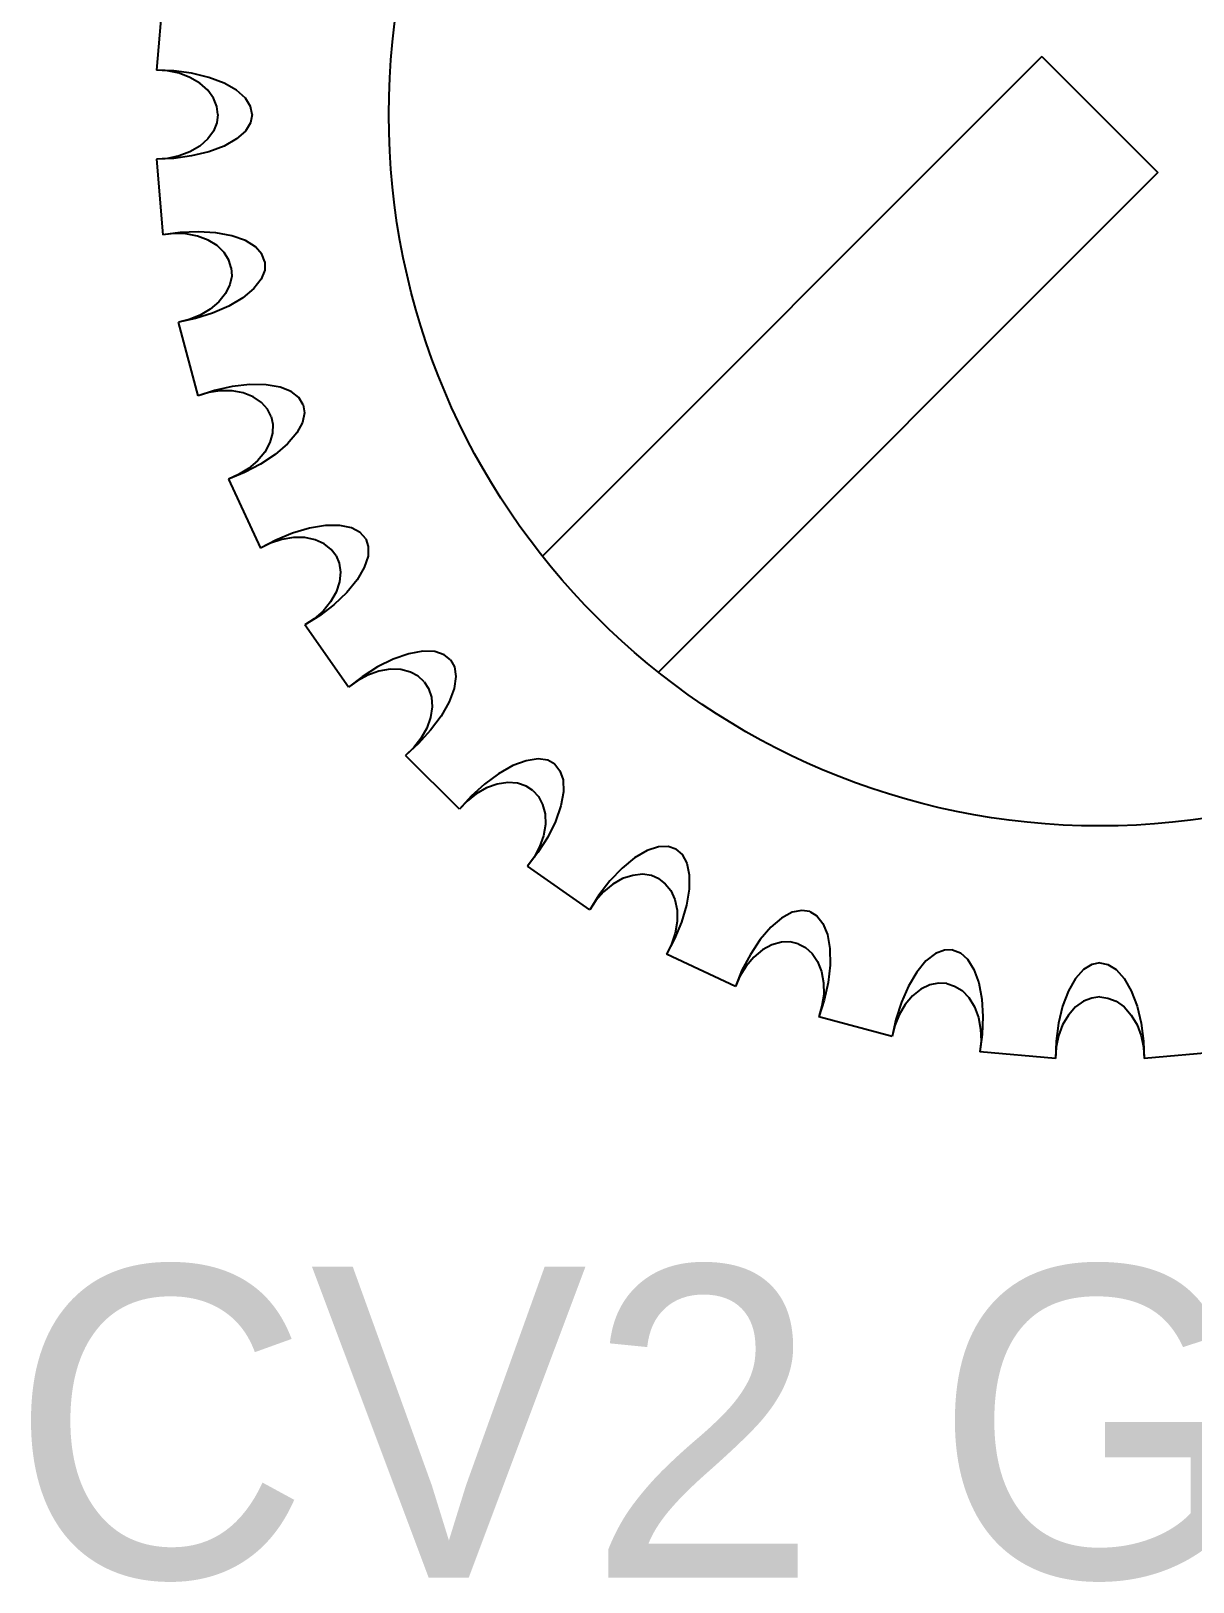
# Model space of a CAD drawing. Extents: x -1423 to 1501, y 0 to 128.
# Drawn here: x 22.83 to 31.33, y 76.27 to 87.61 of the extents above; entities that cross this region are included whole.
import ezdxf

# ---------------------------------------------------------------- set-up
doc = ezdxf.new("R2010")
doc.units = 0
doc.layers.add('LAYER1', color=7, linetype='CONTINUOUS')
doc.styles.add('TEXT702684', font='txt', dxfattribs={"height": 0.2})

msp = doc.modelspace()

# ---------------------------------------------------------------- linework, layer by layer
at = {"layer": 'LAYER1', "color": 18}
for p, q in [((23.798, 87.878), (23.75, 87.325)), ((23.798, 87.878), (23.75, 87.325)), ((23.798, 87.878), (23.75, 87.325)), ((23.798, 87.878), (23.75, 87.325)), ((30.226, 87.424), (26.573, 83.772)), ((30.226, 87.424), (26.573, 83.772)), ((30.226, 87.424), (31.074, 86.576)), ((30.226, 87.424), (31.074, 86.576)), ((23.75, 86.675), (23.798, 86.122)), ((23.75, 86.675), (23.798, 86.122)), ((23.75, 86.675), (23.798, 86.122)), ((23.75, 86.675), (23.798, 86.122)), ((31.074, 86.576), (27.422, 82.923)), ((31.074, 86.576), (27.422, 82.923)), ((24.055, 84.945), (23.911, 85.482)), ((24.055, 84.945), (23.911, 85.482)), ((24.055, 84.945), (23.911, 85.482)), ((24.055, 84.945), (23.911, 85.482)), ((24.277, 84.335), (24.512, 83.831)), ((24.277, 84.335), (24.512, 83.831)), ((24.277, 84.335), (24.512, 83.831)), ((24.277, 84.335), (24.512, 83.831)), ((25.155, 82.814), (24.837, 83.269)), ((25.155, 82.814), (24.837, 83.269)), ((25.155, 82.814), (24.837, 83.269)), ((25.155, 82.814), (24.837, 83.269)), ((25.966, 81.923), (25.573, 82.316)), ((25.966, 81.923), (25.573, 82.316)), ((25.966, 81.923), (25.573, 82.316)), ((25.966, 81.923), (25.573, 82.316)), ((26.919, 81.187), (26.464, 81.505)), ((26.919, 81.187), (26.464, 81.505)), ((26.919, 81.187), (26.464, 81.505)), ((26.919, 81.187), (26.464, 81.505)), ((27.985, 80.627), (27.481, 80.862)), ((27.985, 80.627), (27.481, 80.862)), ((27.985, 80.627), (27.481, 80.862)), ((27.985, 80.627), (27.481, 80.862)), ((29.132, 80.261), (28.595, 80.405)), ((29.132, 80.261), (28.595, 80.405)), ((29.132, 80.261), (28.595, 80.405)), ((29.132, 80.261), (28.595, 80.405)), ((30.325, 80.1), (29.772, 80.148)), ((30.325, 80.1), (29.772, 80.148)), ((30.325, 80.1), (29.772, 80.148)), ((30.325, 80.1), (29.772, 80.148)), ((31.528, 80.148), (30.975, 80.1)), ((31.528, 80.148), (30.975, 80.1)), ((31.528, 80.148), (30.975, 80.1)), ((31.528, 80.148), (30.975, 80.1))]:
    msp.add_line(p, q, dxfattribs=at)
for points in [[(24.45, 87, 0), (24.438, 87.059, 0), (24.401, 87.12, 0), (24.336, 87.178, 0), (24.245, 87.23, 0), (24.133, 87.272, 0), (24.008, 87.302, 0), (23.877, 87.32, 0), (23.75, 87.325, 0)], [(24.2, 87, 0), (24.192, 87.059, 0), (24.168, 87.12, 0), (24.127, 87.178, 0), (24.068, 87.23, 0), (23.996, 87.272, 0), (23.916, 87.302, 0), (23.832, 87.32, 0), (23.75, 87.325, 0)], [(24.45, 87, 0), (24.438, 87.059, 0), (24.401, 87.12, 0), (24.336, 87.178, 0), (24.245, 87.23, 0), (24.133, 87.272, 0), (24.008, 87.302, 0), (23.877, 87.32, 0), (23.75, 87.325, 0)], [(24.2, 87, 0), (24.192, 87.059, 0), (24.168, 87.12, 0), (24.127, 87.178, 0), (24.068, 87.23, 0), (23.996, 87.272, 0), (23.916, 87.302, 0), (23.832, 87.32, 0), (23.75, 87.325, 0)], [(24.45, 87, 0), (24.438, 87.059, 0), (24.401, 87.12, 0), (24.336, 87.178, 0), (24.245, 87.23, 0), (24.133, 87.272, 0), (24.008, 87.302, 0), (23.877, 87.32, 0), (23.75, 87.325, 0)], [(24.2, 87, 0), (24.192, 87.059, 0), (24.168, 87.12, 0), (24.127, 87.178, 0), (24.068, 87.23, 0), (23.996, 87.272, 0), (23.916, 87.302, 0), (23.832, 87.32, 0), (23.75, 87.325, 0)], [(24.45, 87, 0), (24.438, 87.059, 0), (24.401, 87.12, 0), (24.336, 87.178, 0), (24.245, 87.23, 0), (24.133, 87.272, 0), (24.008, 87.302, 0), (23.877, 87.32, 0), (23.75, 87.325, 0)], [(24.2, 87, 0), (24.192, 87.059, 0), (24.168, 87.12, 0), (24.127, 87.178, 0), (24.068, 87.23, 0), (23.996, 87.272, 0), (23.916, 87.302, 0), (23.832, 87.32, 0), (23.75, 87.325, 0)], [(24.45, 87, 0), (24.438, 86.941, 0), (24.401, 86.88, 0), (24.336, 86.822, 0), (24.245, 86.77, 0), (24.133, 86.728, 0), (24.008, 86.698, 0), (23.877, 86.68, 0), (23.75, 86.675, 0)], [(24.2, 87, 0), (24.192, 86.941, 0), (24.168, 86.88, 0), (24.127, 86.822, 0), (24.068, 86.77, 0), (23.996, 86.728, 0), (23.916, 86.698, 0), (23.832, 86.68, 0), (23.75, 86.675, 0)], [(24.45, 87, 0), (24.438, 86.941, 0), (24.401, 86.88, 0), (24.336, 86.822, 0), (24.245, 86.77, 0), (24.133, 86.728, 0), (24.008, 86.698, 0), (23.877, 86.68, 0), (23.75, 86.675, 0)], [(24.2, 87, 0), (24.192, 86.941, 0), (24.168, 86.88, 0), (24.127, 86.822, 0), (24.068, 86.77, 0), (23.996, 86.728, 0), (23.916, 86.698, 0), (23.832, 86.68, 0), (23.75, 86.675, 0)], [(24.45, 87, 0), (24.438, 86.941, 0), (24.401, 86.88, 0), (24.336, 86.822, 0), (24.245, 86.77, 0), (24.133, 86.728, 0), (24.008, 86.698, 0), (23.877, 86.68, 0), (23.75, 86.675, 0)], [(24.2, 87, 0), (24.192, 86.941, 0), (24.168, 86.88, 0), (24.127, 86.822, 0), (24.068, 86.77, 0), (23.996, 86.728, 0), (23.916, 86.698, 0), (23.832, 86.68, 0), (23.75, 86.675, 0)], [(24.45, 87, 0), (24.438, 86.941, 0), (24.401, 86.88, 0), (24.336, 86.822, 0), (24.245, 86.77, 0), (24.133, 86.728, 0), (24.008, 86.698, 0), (23.877, 86.68, 0), (23.75, 86.675, 0)], [(24.2, 87, 0), (24.192, 86.941, 0), (24.168, 86.88, 0), (24.127, 86.822, 0), (24.068, 86.77, 0), (23.996, 86.728, 0), (23.916, 86.698, 0), (23.832, 86.68, 0), (23.75, 86.675, 0)], [(24.544, 85.923, 0), (24.522, 85.98, 0), (24.475, 86.033, 0), (24.401, 86.079, 0), (24.302, 86.114, 0), (24.185, 86.136, 0), (24.056, 86.144, 0), (23.925, 86.139, 0), (23.798, 86.122, 0)], [(24.544, 85.923, 0), (24.522, 85.98, 0), (24.475, 86.033, 0), (24.401, 86.079, 0), (24.302, 86.114, 0), (24.185, 86.136, 0), (24.056, 86.144, 0), (23.925, 86.139, 0), (23.798, 86.122, 0)], [(24.544, 85.923, 0), (24.522, 85.98, 0), (24.475, 86.033, 0), (24.401, 86.079, 0), (24.302, 86.114, 0), (24.185, 86.136, 0), (24.056, 86.144, 0), (23.925, 86.139, 0), (23.798, 86.122, 0)], [(24.544, 85.923, 0), (24.522, 85.98, 0), (24.475, 86.033, 0), (24.401, 86.079, 0), (24.302, 86.114, 0), (24.185, 86.136, 0), (24.056, 86.144, 0), (23.925, 86.139, 0), (23.798, 86.122, 0)], [(24.298, 85.88, 0), (24.28, 85.937, 0), (24.246, 85.992, 0), (24.195, 86.042, 0), (24.128, 86.083, 0), (24.05, 86.112, 0), (23.965, 86.128, 0), (23.88, 86.131, 0), (23.798, 86.122, 0)], [(24.298, 85.88, 0), (24.28, 85.937, 0), (24.246, 85.992, 0), (24.195, 86.042, 0), (24.128, 86.083, 0), (24.05, 86.112, 0), (23.965, 86.128, 0), (23.88, 86.131, 0), (23.798, 86.122, 0)], [(24.298, 85.88, 0), (24.28, 85.937, 0), (24.246, 85.992, 0), (24.195, 86.042, 0), (24.128, 86.083, 0), (24.05, 86.112, 0), (23.965, 86.128, 0), (23.88, 86.131, 0), (23.798, 86.122, 0)], [(24.298, 85.88, 0), (24.28, 85.937, 0), (24.246, 85.992, 0), (24.195, 86.042, 0), (24.128, 86.083, 0), (24.05, 86.112, 0), (23.965, 86.128, 0), (23.88, 86.131, 0), (23.798, 86.122, 0)], [(24.544, 85.923, 0), (24.543, 85.863, 0), (24.517, 85.797, 0), (24.463, 85.728, 0), (24.382, 85.661, 0), (24.279, 85.6, 0), (24.161, 85.549, 0), (24.036, 85.509, 0), (23.911, 85.482, 0)], [(24.544, 85.923, 0), (24.543, 85.863, 0), (24.517, 85.797, 0), (24.463, 85.728, 0), (24.382, 85.661, 0), (24.279, 85.6, 0), (24.161, 85.549, 0), (24.036, 85.509, 0), (23.911, 85.482, 0)], [(24.544, 85.923, 0), (24.543, 85.863, 0), (24.517, 85.797, 0), (24.463, 85.728, 0), (24.382, 85.661, 0), (24.279, 85.6, 0), (24.161, 85.549, 0), (24.036, 85.509, 0), (23.911, 85.482, 0)], [(24.544, 85.923, 0), (24.543, 85.863, 0), (24.517, 85.797, 0), (24.463, 85.728, 0), (24.382, 85.661, 0), (24.279, 85.6, 0), (24.161, 85.549, 0), (24.036, 85.509, 0), (23.911, 85.482, 0)], [(24.298, 85.88, 0), (24.301, 85.82, 0), (24.288, 85.757, 0), (24.257, 85.692, 0), (24.208, 85.631, 0), (24.144, 85.577, 0), (24.07, 85.533, 0), (23.991, 85.501, 0), (23.911, 85.482, 0)], [(24.298, 85.88, 0), (24.301, 85.82, 0), (24.288, 85.757, 0), (24.257, 85.692, 0), (24.208, 85.631, 0), (24.144, 85.577, 0), (24.07, 85.533, 0), (23.991, 85.501, 0), (23.911, 85.482, 0)], [(24.298, 85.88, 0), (24.301, 85.82, 0), (24.288, 85.757, 0), (24.257, 85.692, 0), (24.208, 85.631, 0), (24.144, 85.577, 0), (24.07, 85.533, 0), (23.991, 85.501, 0), (23.911, 85.482, 0)], [(24.298, 85.88, 0), (24.301, 85.82, 0), (24.288, 85.757, 0), (24.257, 85.692, 0), (24.208, 85.631, 0), (24.144, 85.577, 0), (24.07, 85.533, 0), (23.991, 85.501, 0), (23.911, 85.482, 0)], [(24.824, 84.879, 0), (24.793, 84.931, 0), (24.737, 84.975, 0), (24.656, 85.008, 0), (24.553, 85.025, 0), (24.433, 85.027, 0), (24.305, 85.012, 0), (24.176, 84.984, 0), (24.055, 84.945, 0)], [(24.824, 84.879, 0), (24.793, 84.931, 0), (24.737, 84.975, 0), (24.656, 85.008, 0), (24.553, 85.025, 0), (24.433, 85.027, 0), (24.305, 85.012, 0), (24.176, 84.984, 0), (24.055, 84.945, 0)], [(24.824, 84.879, 0), (24.793, 84.931, 0), (24.737, 84.975, 0), (24.656, 85.008, 0), (24.553, 85.025, 0), (24.433, 85.027, 0), (24.305, 85.012, 0), (24.176, 84.984, 0), (24.055, 84.945, 0)], [(24.824, 84.879, 0), (24.793, 84.931, 0), (24.737, 84.975, 0), (24.656, 85.008, 0), (24.553, 85.025, 0), (24.433, 85.027, 0), (24.305, 85.012, 0), (24.176, 84.984, 0), (24.055, 84.945, 0)], [(24.589, 84.794, 0), (24.562, 84.847, 0), (24.518, 84.896, 0), (24.459, 84.936, 0), (24.386, 84.965, 0), (24.304, 84.98, 0), (24.218, 84.981, 0), (24.134, 84.968, 0), (24.055, 84.945, 0)], [(24.589, 84.794, 0), (24.562, 84.847, 0), (24.518, 84.896, 0), (24.459, 84.936, 0), (24.386, 84.965, 0), (24.304, 84.98, 0), (24.218, 84.981, 0), (24.134, 84.968, 0), (24.055, 84.945, 0)], [(24.589, 84.794, 0), (24.562, 84.847, 0), (24.518, 84.896, 0), (24.459, 84.936, 0), (24.386, 84.965, 0), (24.304, 84.98, 0), (24.218, 84.981, 0), (24.134, 84.968, 0), (24.055, 84.945, 0)], [(24.589, 84.794, 0), (24.562, 84.847, 0), (24.518, 84.896, 0), (24.459, 84.936, 0), (24.386, 84.965, 0), (24.304, 84.98, 0), (24.218, 84.981, 0), (24.134, 84.968, 0), (24.055, 84.945, 0)], [(24.824, 84.879, 0), (24.833, 84.82, 0), (24.819, 84.75, 0), (24.777, 84.673, 0), (24.71, 84.593, 0), (24.619, 84.515, 0), (24.511, 84.444, 0), (24.395, 84.383, 0), (24.277, 84.335, 0)], [(24.824, 84.879, 0), (24.833, 84.82, 0), (24.819, 84.75, 0), (24.777, 84.673, 0), (24.71, 84.593, 0), (24.619, 84.515, 0), (24.511, 84.444, 0), (24.395, 84.383, 0), (24.277, 84.335, 0)], [(24.824, 84.879, 0), (24.833, 84.82, 0), (24.819, 84.75, 0), (24.777, 84.673, 0), (24.71, 84.593, 0), (24.619, 84.515, 0), (24.511, 84.444, 0), (24.395, 84.383, 0), (24.277, 84.335, 0)], [(24.824, 84.879, 0), (24.833, 84.82, 0), (24.819, 84.75, 0), (24.777, 84.673, 0), (24.71, 84.593, 0), (24.619, 84.515, 0), (24.511, 84.444, 0), (24.395, 84.383, 0), (24.277, 84.335, 0)], [(24.589, 84.794, 0), (24.602, 84.736, 0), (24.6, 84.671, 0), (24.581, 84.602, 0), (24.544, 84.533, 0), (24.49, 84.469, 0), (24.425, 84.413, 0), (24.352, 84.368, 0), (24.277, 84.335, 0)], [(24.589, 84.794, 0), (24.602, 84.736, 0), (24.6, 84.671, 0), (24.581, 84.602, 0), (24.544, 84.533, 0), (24.49, 84.469, 0), (24.425, 84.413, 0), (24.352, 84.368, 0), (24.277, 84.335, 0)], [(24.589, 84.794, 0), (24.602, 84.736, 0), (24.6, 84.671, 0), (24.581, 84.602, 0), (24.544, 84.533, 0), (24.49, 84.469, 0), (24.425, 84.413, 0), (24.352, 84.368, 0), (24.277, 84.335, 0)], [(24.589, 84.794, 0), (24.602, 84.736, 0), (24.6, 84.671, 0), (24.581, 84.602, 0), (24.544, 84.533, 0), (24.49, 84.469, 0), (24.425, 84.413, 0), (24.352, 84.368, 0), (24.277, 84.335, 0)], [(25.281, 83.9, 0), (25.241, 83.945, 0), (25.178, 83.979, 0), (25.093, 83.997, 0), (24.988, 83.996, 0), (24.87, 83.977, 0), (24.746, 83.94, 0), (24.625, 83.89, 0), (24.512, 83.831, 0)], [(25.281, 83.9, 0), (25.241, 83.945, 0), (25.178, 83.979, 0), (25.093, 83.997, 0), (24.988, 83.996, 0), (24.87, 83.977, 0), (24.746, 83.94, 0), (24.625, 83.89, 0), (24.512, 83.831, 0)], [(25.281, 83.9, 0), (25.241, 83.945, 0), (25.178, 83.979, 0), (25.093, 83.997, 0), (24.988, 83.996, 0), (24.87, 83.977, 0), (24.746, 83.94, 0), (24.625, 83.89, 0), (24.512, 83.831, 0)], [(25.281, 83.9, 0), (25.241, 83.945, 0), (25.178, 83.979, 0), (25.093, 83.997, 0), (24.988, 83.996, 0), (24.87, 83.977, 0), (24.746, 83.94, 0), (24.625, 83.89, 0), (24.512, 83.831, 0)], [(25.064, 83.775, 0), (25.028, 83.822, 0), (24.977, 83.863, 0), (24.912, 83.892, 0), (24.835, 83.908, 0), (24.752, 83.909, 0), (24.667, 83.894, 0), (24.586, 83.868, 0), (24.512, 83.831, 0)], [(25.064, 83.775, 0), (25.028, 83.822, 0), (24.977, 83.863, 0), (24.912, 83.892, 0), (24.835, 83.908, 0), (24.752, 83.909, 0), (24.667, 83.894, 0), (24.586, 83.868, 0), (24.512, 83.831, 0)], [(25.064, 83.775, 0), (25.028, 83.822, 0), (24.977, 83.863, 0), (24.912, 83.892, 0), (24.835, 83.908, 0), (24.752, 83.909, 0), (24.667, 83.894, 0), (24.586, 83.868, 0), (24.512, 83.831, 0)], [(25.064, 83.775, 0), (25.028, 83.822, 0), (24.977, 83.863, 0), (24.912, 83.892, 0), (24.835, 83.908, 0), (24.752, 83.909, 0), (24.667, 83.894, 0), (24.586, 83.868, 0), (24.512, 83.831, 0)], [(25.281, 83.9, 0), (25.3, 83.843, 0), (25.298, 83.772, 0), (25.271, 83.689, 0), (25.218, 83.598, 0), (25.142, 83.506, 0), (25.049, 83.417, 0), (24.944, 83.337, 0), (24.837, 83.269, 0)], [(25.281, 83.9, 0), (25.3, 83.843, 0), (25.298, 83.772, 0), (25.271, 83.689, 0), (25.218, 83.598, 0), (25.142, 83.506, 0), (25.049, 83.417, 0), (24.944, 83.337, 0), (24.837, 83.269, 0)], [(25.281, 83.9, 0), (25.3, 83.843, 0), (25.298, 83.772, 0), (25.271, 83.689, 0), (25.218, 83.598, 0), (25.142, 83.506, 0), (25.049, 83.417, 0), (24.944, 83.337, 0), (24.837, 83.269, 0)], [(25.281, 83.9, 0), (25.3, 83.843, 0), (25.298, 83.772, 0), (25.271, 83.689, 0), (25.218, 83.598, 0), (25.142, 83.506, 0), (25.049, 83.417, 0), (24.944, 83.337, 0), (24.837, 83.269, 0)], [(25.064, 83.775, 0), (25.087, 83.72, 0), (25.097, 83.656, 0), (25.089, 83.584, 0), (25.065, 83.51, 0), (25.024, 83.438, 0), (24.969, 83.371, 0), (24.905, 83.314, 0), (24.837, 83.269, 0)], [(25.064, 83.775, 0), (25.087, 83.72, 0), (25.097, 83.656, 0), (25.089, 83.584, 0), (25.065, 83.51, 0), (25.024, 83.438, 0), (24.969, 83.371, 0), (24.905, 83.314, 0), (24.837, 83.269, 0)], [(25.064, 83.775, 0), (25.087, 83.72, 0), (25.097, 83.656, 0), (25.089, 83.584, 0), (25.065, 83.51, 0), (25.024, 83.438, 0), (24.969, 83.371, 0), (24.905, 83.314, 0), (24.837, 83.269, 0)], [(25.064, 83.775, 0), (25.087, 83.72, 0), (25.097, 83.656, 0), (25.089, 83.584, 0), (25.065, 83.51, 0), (25.024, 83.438, 0), (24.969, 83.371, 0), (24.905, 83.314, 0), (24.837, 83.269, 0)], [(25.901, 83.015, 0), (25.854, 83.052, 0), (25.786, 83.075, 0), (25.699, 83.078, 0), (25.596, 83.059, 0), (25.483, 83.019, 0), (25.367, 82.962, 0), (25.256, 82.891, 0), (25.155, 82.814, 0)], [(25.901, 83.015, 0), (25.854, 83.052, 0), (25.786, 83.075, 0), (25.699, 83.078, 0), (25.596, 83.059, 0), (25.483, 83.019, 0), (25.367, 82.962, 0), (25.256, 82.891, 0), (25.155, 82.814, 0)], [(25.901, 83.015, 0), (25.854, 83.052, 0), (25.786, 83.075, 0), (25.699, 83.078, 0), (25.596, 83.059, 0), (25.483, 83.019, 0), (25.367, 82.962, 0), (25.256, 82.891, 0), (25.155, 82.814, 0)], [(25.901, 83.015, 0), (25.854, 83.052, 0), (25.786, 83.075, 0), (25.699, 83.078, 0), (25.596, 83.059, 0), (25.483, 83.019, 0), (25.367, 82.962, 0), (25.256, 82.891, 0), (25.155, 82.814, 0)], [(25.901, 83.015, 0), (25.93, 82.962, 0), (25.94, 82.892, 0), (25.927, 82.805, 0), (25.891, 82.707, 0), (25.832, 82.603, 0), (25.756, 82.499, 0), (25.667, 82.402, 0), (25.573, 82.316, 0)], [(25.901, 83.015, 0), (25.93, 82.962, 0), (25.94, 82.892, 0), (25.927, 82.805, 0), (25.891, 82.707, 0), (25.832, 82.603, 0), (25.756, 82.499, 0), (25.667, 82.402, 0), (25.573, 82.316, 0)], [(25.901, 83.015, 0), (25.93, 82.962, 0), (25.94, 82.892, 0), (25.927, 82.805, 0), (25.891, 82.707, 0), (25.832, 82.603, 0), (25.756, 82.499, 0), (25.667, 82.402, 0), (25.573, 82.316, 0)], [(25.901, 83.015, 0), (25.93, 82.962, 0), (25.94, 82.892, 0), (25.927, 82.805, 0), (25.891, 82.707, 0), (25.832, 82.603, 0), (25.756, 82.499, 0), (25.667, 82.402, 0), (25.573, 82.316, 0)], [(25.709, 82.854, 0), (25.665, 82.894, 0), (25.608, 82.925, 0), (25.539, 82.943, 0), (25.46, 82.945, 0), (25.378, 82.931, 0), (25.297, 82.903, 0), (25.222, 82.862, 0), (25.155, 82.814, 0)], [(25.709, 82.854, 0), (25.665, 82.894, 0), (25.608, 82.925, 0), (25.539, 82.943, 0), (25.46, 82.945, 0), (25.378, 82.931, 0), (25.297, 82.903, 0), (25.222, 82.862, 0), (25.155, 82.814, 0)], [(25.709, 82.854, 0), (25.665, 82.894, 0), (25.608, 82.925, 0), (25.539, 82.943, 0), (25.46, 82.945, 0), (25.378, 82.931, 0), (25.297, 82.903, 0), (25.222, 82.862, 0), (25.155, 82.814, 0)], [(25.709, 82.854, 0), (25.665, 82.894, 0), (25.608, 82.925, 0), (25.539, 82.943, 0), (25.46, 82.945, 0), (25.378, 82.931, 0), (25.297, 82.903, 0), (25.222, 82.862, 0), (25.155, 82.814, 0)], [(25.709, 82.854, 0), (25.741, 82.804, 0), (25.762, 82.742, 0), (25.767, 82.671, 0), (25.756, 82.593, 0), (25.728, 82.515, 0), (25.685, 82.44, 0), (25.632, 82.373, 0), (25.573, 82.316, 0)], [(25.709, 82.854, 0), (25.741, 82.804, 0), (25.762, 82.742, 0), (25.767, 82.671, 0), (25.756, 82.593, 0), (25.728, 82.515, 0), (25.685, 82.44, 0), (25.632, 82.373, 0), (25.573, 82.316, 0)], [(25.709, 82.854, 0), (25.741, 82.804, 0), (25.762, 82.742, 0), (25.767, 82.671, 0), (25.756, 82.593, 0), (25.728, 82.515, 0), (25.685, 82.44, 0), (25.632, 82.373, 0), (25.573, 82.316, 0)], [(25.709, 82.854, 0), (25.741, 82.804, 0), (25.762, 82.742, 0), (25.767, 82.671, 0), (25.756, 82.593, 0), (25.728, 82.515, 0), (25.685, 82.44, 0), (25.632, 82.373, 0), (25.573, 82.316, 0)], [(26.665, 82.251, 0), (26.612, 82.28, 0), (26.542, 82.29, 0), (26.455, 82.277, 0), (26.357, 82.241, 0), (26.253, 82.182, 0), (26.149, 82.106, 0), (26.052, 82.017, 0), (25.966, 81.923, 0)], [(26.665, 82.251, 0), (26.612, 82.28, 0), (26.542, 82.29, 0), (26.455, 82.277, 0), (26.357, 82.241, 0), (26.253, 82.182, 0), (26.149, 82.106, 0), (26.052, 82.017, 0), (25.966, 81.923, 0)], [(26.665, 82.251, 0), (26.612, 82.28, 0), (26.542, 82.29, 0), (26.455, 82.277, 0), (26.357, 82.241, 0), (26.253, 82.182, 0), (26.149, 82.106, 0), (26.052, 82.017, 0), (25.966, 81.923, 0)], [(26.665, 82.251, 0), (26.612, 82.28, 0), (26.542, 82.29, 0), (26.455, 82.277, 0), (26.357, 82.241, 0), (26.253, 82.182, 0), (26.149, 82.106, 0), (26.052, 82.017, 0), (25.966, 81.923, 0)], [(26.665, 82.251, 0), (26.702, 82.204, 0), (26.725, 82.136, 0), (26.728, 82.049, 0), (26.709, 81.946, 0), (26.669, 81.833, 0), (26.612, 81.717, 0), (26.541, 81.606, 0), (26.464, 81.505, 0)], [(26.665, 82.251, 0), (26.702, 82.204, 0), (26.725, 82.136, 0), (26.728, 82.049, 0), (26.709, 81.946, 0), (26.669, 81.833, 0), (26.612, 81.717, 0), (26.541, 81.606, 0), (26.464, 81.505, 0)], [(26.665, 82.251, 0), (26.702, 82.204, 0), (26.725, 82.136, 0), (26.728, 82.049, 0), (26.709, 81.946, 0), (26.669, 81.833, 0), (26.612, 81.717, 0), (26.541, 81.606, 0), (26.464, 81.505, 0)], [(26.665, 82.251, 0), (26.702, 82.204, 0), (26.725, 82.136, 0), (26.728, 82.049, 0), (26.709, 81.946, 0), (26.669, 81.833, 0), (26.612, 81.717, 0), (26.541, 81.606, 0), (26.464, 81.505, 0)], [(26.504, 82.059, 0), (26.454, 82.091, 0), (26.392, 82.112, 0), (26.321, 82.117, 0), (26.243, 82.106, 0), (26.165, 82.078, 0), (26.09, 82.035, 0), (26.023, 81.982, 0), (25.966, 81.923, 0)], [(26.504, 82.059, 0), (26.454, 82.091, 0), (26.392, 82.112, 0), (26.321, 82.117, 0), (26.243, 82.106, 0), (26.165, 82.078, 0), (26.09, 82.035, 0), (26.023, 81.982, 0), (25.966, 81.923, 0)], [(26.504, 82.059, 0), (26.454, 82.091, 0), (26.392, 82.112, 0), (26.321, 82.117, 0), (26.243, 82.106, 0), (26.165, 82.078, 0), (26.09, 82.035, 0), (26.023, 81.982, 0), (25.966, 81.923, 0)], [(26.504, 82.059, 0), (26.454, 82.091, 0), (26.392, 82.112, 0), (26.321, 82.117, 0), (26.243, 82.106, 0), (26.165, 82.078, 0), (26.09, 82.035, 0), (26.023, 81.982, 0), (25.966, 81.923, 0)], [(26.504, 82.059, 0), (26.544, 82.015, 0), (26.575, 81.958, 0), (26.593, 81.889, 0), (26.595, 81.81, 0), (26.581, 81.728, 0), (26.553, 81.647, 0), (26.512, 81.572, 0), (26.464, 81.505, 0)], [(26.504, 82.059, 0), (26.544, 82.015, 0), (26.575, 81.958, 0), (26.593, 81.889, 0), (26.595, 81.81, 0), (26.581, 81.728, 0), (26.553, 81.647, 0), (26.512, 81.572, 0), (26.464, 81.505, 0)], [(26.504, 82.059, 0), (26.544, 82.015, 0), (26.575, 81.958, 0), (26.593, 81.889, 0), (26.595, 81.81, 0), (26.581, 81.728, 0), (26.553, 81.647, 0), (26.512, 81.572, 0), (26.464, 81.505, 0)], [(26.504, 82.059, 0), (26.544, 82.015, 0), (26.575, 81.958, 0), (26.593, 81.889, 0), (26.595, 81.81, 0), (26.581, 81.728, 0), (26.553, 81.647, 0), (26.512, 81.572, 0), (26.464, 81.505, 0)], [(27.55, 81.631, 0), (27.493, 81.65, 0), (27.422, 81.648, 0), (27.339, 81.621, 0), (27.248, 81.568, 0), (27.156, 81.492, 0), (27.067, 81.399, 0), (26.987, 81.294, 0), (26.919, 81.187, 0)], [(27.55, 81.631, 0), (27.493, 81.65, 0), (27.422, 81.648, 0), (27.339, 81.621, 0), (27.248, 81.568, 0), (27.156, 81.492, 0), (27.067, 81.399, 0), (26.987, 81.294, 0), (26.919, 81.187, 0)], [(27.55, 81.631, 0), (27.493, 81.65, 0), (27.422, 81.648, 0), (27.339, 81.621, 0), (27.248, 81.568, 0), (27.156, 81.492, 0), (27.067, 81.399, 0), (26.987, 81.294, 0), (26.919, 81.187, 0)], [(27.55, 81.631, 0), (27.493, 81.65, 0), (27.422, 81.648, 0), (27.339, 81.621, 0), (27.248, 81.568, 0), (27.156, 81.492, 0), (27.067, 81.399, 0), (26.987, 81.294, 0), (26.919, 81.187, 0)], [(27.55, 81.631, 0), (27.595, 81.591, 0), (27.629, 81.528, 0), (27.647, 81.443, 0), (27.646, 81.338, 0), (27.627, 81.22, 0), (27.59, 81.096, 0), (27.54, 80.975, 0), (27.481, 80.862, 0)], [(27.55, 81.631, 0), (27.595, 81.591, 0), (27.629, 81.528, 0), (27.647, 81.443, 0), (27.646, 81.338, 0), (27.627, 81.22, 0), (27.59, 81.096, 0), (27.54, 80.975, 0), (27.481, 80.862, 0)], [(27.55, 81.631, 0), (27.595, 81.591, 0), (27.629, 81.528, 0), (27.647, 81.443, 0), (27.646, 81.338, 0), (27.627, 81.22, 0), (27.59, 81.096, 0), (27.54, 80.975, 0), (27.481, 80.862, 0)], [(27.55, 81.631, 0), (27.595, 81.591, 0), (27.629, 81.528, 0), (27.647, 81.443, 0), (27.646, 81.338, 0), (27.627, 81.22, 0), (27.59, 81.096, 0), (27.54, 80.975, 0), (27.481, 80.862, 0)], [(27.425, 81.414, 0), (27.37, 81.437, 0), (27.306, 81.447, 0), (27.234, 81.439, 0), (27.16, 81.415, 0), (27.088, 81.374, 0), (27.021, 81.319, 0), (26.964, 81.255, 0), (26.919, 81.187, 0)], [(27.425, 81.414, 0), (27.37, 81.437, 0), (27.306, 81.447, 0), (27.234, 81.439, 0), (27.16, 81.415, 0), (27.088, 81.374, 0), (27.021, 81.319, 0), (26.964, 81.255, 0), (26.919, 81.187, 0)], [(27.425, 81.414, 0), (27.37, 81.437, 0), (27.306, 81.447, 0), (27.234, 81.439, 0), (27.16, 81.415, 0), (27.088, 81.374, 0), (27.021, 81.319, 0), (26.964, 81.255, 0), (26.919, 81.187, 0)], [(27.425, 81.414, 0), (27.37, 81.437, 0), (27.306, 81.447, 0), (27.234, 81.439, 0), (27.16, 81.415, 0), (27.088, 81.374, 0), (27.021, 81.319, 0), (26.964, 81.255, 0), (26.919, 81.187, 0)], [(27.425, 81.414, 0), (27.472, 81.378, 0), (27.513, 81.327, 0), (27.542, 81.262, 0), (27.558, 81.185, 0), (27.559, 81.102, 0), (27.544, 81.017, 0), (27.518, 80.936, 0), (27.481, 80.862, 0)], [(27.425, 81.414, 0), (27.472, 81.378, 0), (27.513, 81.327, 0), (27.542, 81.262, 0), (27.558, 81.185, 0), (27.559, 81.102, 0), (27.544, 81.017, 0), (27.518, 80.936, 0), (27.481, 80.862, 0)], [(27.425, 81.414, 0), (27.472, 81.378, 0), (27.513, 81.327, 0), (27.542, 81.262, 0), (27.558, 81.185, 0), (27.559, 81.102, 0), (27.544, 81.017, 0), (27.518, 80.936, 0), (27.481, 80.862, 0)], [(27.425, 81.414, 0), (27.472, 81.378, 0), (27.513, 81.327, 0), (27.542, 81.262, 0), (27.558, 81.185, 0), (27.559, 81.102, 0), (27.544, 81.017, 0), (27.518, 80.936, 0), (27.481, 80.862, 0)], [(28.529, 81.174, 0), (28.47, 81.183, 0), (28.4, 81.169, 0), (28.323, 81.127, 0), (28.243, 81.06, 0), (28.165, 80.969, 0), (28.094, 80.861, 0), (28.033, 80.745, 0), (27.985, 80.627, 0)], [(28.529, 81.174, 0), (28.47, 81.183, 0), (28.4, 81.169, 0), (28.323, 81.127, 0), (28.243, 81.06, 0), (28.165, 80.969, 0), (28.094, 80.861, 0), (28.033, 80.745, 0), (27.985, 80.627, 0)], [(28.529, 81.174, 0), (28.47, 81.183, 0), (28.4, 81.169, 0), (28.323, 81.127, 0), (28.243, 81.06, 0), (28.165, 80.969, 0), (28.094, 80.861, 0), (28.033, 80.745, 0), (27.985, 80.627, 0)], [(28.529, 81.174, 0), (28.47, 81.183, 0), (28.4, 81.169, 0), (28.323, 81.127, 0), (28.243, 81.06, 0), (28.165, 80.969, 0), (28.094, 80.861, 0), (28.033, 80.745, 0), (27.985, 80.627, 0)], [(28.529, 81.174, 0), (28.581, 81.143, 0), (28.625, 81.087, 0), (28.658, 81.006, 0), (28.675, 80.903, 0), (28.677, 80.783, 0), (28.662, 80.655, 0), (28.634, 80.526, 0), (28.595, 80.405, 0)], [(28.529, 81.174, 0), (28.581, 81.143, 0), (28.625, 81.087, 0), (28.658, 81.006, 0), (28.675, 80.903, 0), (28.677, 80.783, 0), (28.662, 80.655, 0), (28.634, 80.526, 0), (28.595, 80.405, 0)], [(28.529, 81.174, 0), (28.581, 81.143, 0), (28.625, 81.087, 0), (28.658, 81.006, 0), (28.675, 80.903, 0), (28.677, 80.783, 0), (28.662, 80.655, 0), (28.634, 80.526, 0), (28.595, 80.405, 0)], [(28.529, 81.174, 0), (28.581, 81.143, 0), (28.625, 81.087, 0), (28.658, 81.006, 0), (28.675, 80.903, 0), (28.677, 80.783, 0), (28.662, 80.655, 0), (28.634, 80.526, 0), (28.595, 80.405, 0)], [(28.444, 80.939, 0), (28.386, 80.952, 0), (28.321, 80.95, 0), (28.252, 80.931, 0), (28.183, 80.894, 0), (28.119, 80.84, 0), (28.063, 80.775, 0), (28.018, 80.702, 0), (27.985, 80.627, 0)], [(28.444, 80.939, 0), (28.386, 80.952, 0), (28.321, 80.95, 0), (28.252, 80.931, 0), (28.183, 80.894, 0), (28.119, 80.84, 0), (28.063, 80.775, 0), (28.018, 80.702, 0), (27.985, 80.627, 0)], [(28.444, 80.939, 0), (28.386, 80.952, 0), (28.321, 80.95, 0), (28.252, 80.931, 0), (28.183, 80.894, 0), (28.119, 80.84, 0), (28.063, 80.775, 0), (28.018, 80.702, 0), (27.985, 80.627, 0)], [(28.444, 80.939, 0), (28.386, 80.952, 0), (28.321, 80.95, 0), (28.252, 80.931, 0), (28.183, 80.894, 0), (28.119, 80.84, 0), (28.063, 80.775, 0), (28.018, 80.702, 0), (27.985, 80.627, 0)], [(28.444, 80.939, 0), (28.497, 80.912, 0), (28.546, 80.868, 0), (28.586, 80.809, 0), (28.615, 80.736, 0), (28.63, 80.654, 0), (28.631, 80.568, 0), (28.618, 80.484, 0), (28.595, 80.405, 0)], [(28.444, 80.939, 0), (28.497, 80.912, 0), (28.546, 80.868, 0), (28.586, 80.809, 0), (28.615, 80.736, 0), (28.63, 80.654, 0), (28.631, 80.568, 0), (28.618, 80.484, 0), (28.595, 80.405, 0)], [(28.444, 80.939, 0), (28.497, 80.912, 0), (28.546, 80.868, 0), (28.586, 80.809, 0), (28.615, 80.736, 0), (28.63, 80.654, 0), (28.631, 80.568, 0), (28.618, 80.484, 0), (28.595, 80.405, 0)], [(28.444, 80.939, 0), (28.497, 80.912, 0), (28.546, 80.868, 0), (28.586, 80.809, 0), (28.615, 80.736, 0), (28.63, 80.654, 0), (28.631, 80.568, 0), (28.618, 80.484, 0), (28.595, 80.405, 0)], [(29.573, 80.894, 0), (29.513, 80.893, 0), (29.447, 80.867, 0), (29.378, 80.813, 0), (29.311, 80.732, 0), (29.25, 80.629, 0), (29.199, 80.511, 0), (29.159, 80.386, 0), (29.132, 80.261, 0)], [(29.573, 80.894, 0), (29.513, 80.893, 0), (29.447, 80.867, 0), (29.378, 80.813, 0), (29.311, 80.732, 0), (29.25, 80.629, 0), (29.199, 80.511, 0), (29.159, 80.386, 0), (29.132, 80.261, 0)], [(29.573, 80.894, 0), (29.513, 80.893, 0), (29.447, 80.867, 0), (29.378, 80.813, 0), (29.311, 80.732, 0), (29.25, 80.629, 0), (29.199, 80.511, 0), (29.159, 80.386, 0), (29.132, 80.261, 0)], [(29.573, 80.894, 0), (29.513, 80.893, 0), (29.447, 80.867, 0), (29.378, 80.813, 0), (29.311, 80.732, 0), (29.25, 80.629, 0), (29.199, 80.511, 0), (29.159, 80.386, 0), (29.132, 80.261, 0)], [(29.573, 80.894, 0), (29.63, 80.872, 0), (29.683, 80.825, 0), (29.729, 80.751, 0), (29.764, 80.652, 0), (29.786, 80.535, 0), (29.794, 80.406, 0), (29.789, 80.275, 0), (29.772, 80.148, 0)], [(29.573, 80.894, 0), (29.63, 80.872, 0), (29.683, 80.825, 0), (29.729, 80.751, 0), (29.764, 80.652, 0), (29.786, 80.535, 0), (29.794, 80.406, 0), (29.789, 80.275, 0), (29.772, 80.148, 0)], [(29.573, 80.894, 0), (29.63, 80.872, 0), (29.683, 80.825, 0), (29.729, 80.751, 0), (29.764, 80.652, 0), (29.786, 80.535, 0), (29.794, 80.406, 0), (29.789, 80.275, 0), (29.772, 80.148, 0)], [(29.573, 80.894, 0), (29.63, 80.872, 0), (29.683, 80.825, 0), (29.729, 80.751, 0), (29.764, 80.652, 0), (29.786, 80.535, 0), (29.794, 80.406, 0), (29.789, 80.275, 0), (29.772, 80.148, 0)], [(30.65, 80.8, 0), (30.591, 80.788, 0), (30.53, 80.751, 0), (30.472, 80.686, 0), (30.42, 80.595, 0), (30.378, 80.483, 0), (30.348, 80.358, 0), (30.33, 80.227, 0), (30.325, 80.1, 0)], [(30.65, 80.8, 0), (30.591, 80.788, 0), (30.53, 80.751, 0), (30.472, 80.686, 0), (30.42, 80.595, 0), (30.378, 80.483, 0), (30.348, 80.358, 0), (30.33, 80.227, 0), (30.325, 80.1, 0)], [(30.65, 80.8, 0), (30.591, 80.788, 0), (30.53, 80.751, 0), (30.472, 80.686, 0), (30.42, 80.595, 0), (30.378, 80.483, 0), (30.348, 80.358, 0), (30.33, 80.227, 0), (30.325, 80.1, 0)], [(30.65, 80.8, 0), (30.591, 80.788, 0), (30.53, 80.751, 0), (30.472, 80.686, 0), (30.42, 80.595, 0), (30.378, 80.483, 0), (30.348, 80.358, 0), (30.33, 80.227, 0), (30.325, 80.1, 0)], [(30.65, 80.8, 0), (30.709, 80.788, 0), (30.77, 80.751, 0), (30.828, 80.686, 0), (30.88, 80.595, 0), (30.922, 80.483, 0), (30.952, 80.358, 0), (30.97, 80.227, 0), (30.975, 80.1, 0)], [(30.65, 80.8, 0), (30.709, 80.788, 0), (30.77, 80.751, 0), (30.828, 80.686, 0), (30.88, 80.595, 0), (30.922, 80.483, 0), (30.952, 80.358, 0), (30.97, 80.227, 0), (30.975, 80.1, 0)], [(30.65, 80.8, 0), (30.709, 80.788, 0), (30.77, 80.751, 0), (30.828, 80.686, 0), (30.88, 80.595, 0), (30.922, 80.483, 0), (30.952, 80.358, 0), (30.97, 80.227, 0), (30.975, 80.1, 0)], [(30.65, 80.8, 0), (30.709, 80.788, 0), (30.77, 80.751, 0), (30.828, 80.686, 0), (30.88, 80.595, 0), (30.922, 80.483, 0), (30.952, 80.358, 0), (30.97, 80.227, 0), (30.975, 80.1, 0)], [(29.53, 80.648, 0), (29.47, 80.651, 0), (29.407, 80.638, 0), (29.342, 80.607, 0), (29.281, 80.558, 0), (29.227, 80.494, 0), (29.183, 80.42, 0), (29.151, 80.341, 0), (29.132, 80.261, 0)], [(29.53, 80.648, 0), (29.47, 80.651, 0), (29.407, 80.638, 0), (29.342, 80.607, 0), (29.281, 80.558, 0), (29.227, 80.494, 0), (29.183, 80.42, 0), (29.151, 80.341, 0), (29.132, 80.261, 0)], [(29.53, 80.648, 0), (29.47, 80.651, 0), (29.407, 80.638, 0), (29.342, 80.607, 0), (29.281, 80.558, 0), (29.227, 80.494, 0), (29.183, 80.42, 0), (29.151, 80.341, 0), (29.132, 80.261, 0)], [(29.53, 80.648, 0), (29.47, 80.651, 0), (29.407, 80.638, 0), (29.342, 80.607, 0), (29.281, 80.558, 0), (29.227, 80.494, 0), (29.183, 80.42, 0), (29.151, 80.341, 0), (29.132, 80.261, 0)], [(29.53, 80.648, 0), (29.587, 80.63, 0), (29.642, 80.596, 0), (29.692, 80.545, 0), (29.733, 80.478, 0), (29.762, 80.4, 0), (29.778, 80.315, 0), (29.781, 80.23, 0), (29.772, 80.148, 0)], [(29.53, 80.648, 0), (29.587, 80.63, 0), (29.642, 80.596, 0), (29.692, 80.545, 0), (29.733, 80.478, 0), (29.762, 80.4, 0), (29.778, 80.315, 0), (29.781, 80.23, 0), (29.772, 80.148, 0)], [(29.53, 80.648, 0), (29.587, 80.63, 0), (29.642, 80.596, 0), (29.692, 80.545, 0), (29.733, 80.478, 0), (29.762, 80.4, 0), (29.778, 80.315, 0), (29.781, 80.23, 0), (29.772, 80.148, 0)], [(29.53, 80.648, 0), (29.587, 80.63, 0), (29.642, 80.596, 0), (29.692, 80.545, 0), (29.733, 80.478, 0), (29.762, 80.4, 0), (29.778, 80.315, 0), (29.781, 80.23, 0), (29.772, 80.148, 0)], [(30.65, 80.55, 0), (30.591, 80.542, 0), (30.53, 80.518, 0), (30.472, 80.477, 0), (30.42, 80.418, 0), (30.378, 80.346, 0), (30.348, 80.266, 0), (30.33, 80.182, 0), (30.325, 80.1, 0)], [(30.65, 80.55, 0), (30.591, 80.542, 0), (30.53, 80.518, 0), (30.472, 80.477, 0), (30.42, 80.418, 0), (30.378, 80.346, 0), (30.348, 80.266, 0), (30.33, 80.182, 0), (30.325, 80.1, 0)], [(30.65, 80.55, 0), (30.591, 80.542, 0), (30.53, 80.518, 0), (30.472, 80.477, 0), (30.42, 80.418, 0), (30.378, 80.346, 0), (30.348, 80.266, 0), (30.33, 80.182, 0), (30.325, 80.1, 0)], [(30.65, 80.55, 0), (30.591, 80.542, 0), (30.53, 80.518, 0), (30.472, 80.477, 0), (30.42, 80.418, 0), (30.378, 80.346, 0), (30.348, 80.266, 0), (30.33, 80.182, 0), (30.325, 80.1, 0)], [(30.65, 80.55, 0), (30.709, 80.542, 0), (30.77, 80.518, 0), (30.828, 80.477, 0), (30.88, 80.418, 0), (30.922, 80.346, 0), (30.952, 80.266, 0), (30.97, 80.182, 0), (30.975, 80.1, 0)], [(30.65, 80.55, 0), (30.709, 80.542, 0), (30.77, 80.518, 0), (30.828, 80.477, 0), (30.88, 80.418, 0), (30.922, 80.346, 0), (30.952, 80.266, 0), (30.97, 80.182, 0), (30.975, 80.1, 0)], [(30.65, 80.55, 0), (30.709, 80.542, 0), (30.77, 80.518, 0), (30.828, 80.477, 0), (30.88, 80.418, 0), (30.922, 80.346, 0), (30.952, 80.266, 0), (30.97, 80.182, 0), (30.975, 80.1, 0)], [(30.65, 80.55, 0), (30.709, 80.542, 0), (30.77, 80.518, 0), (30.828, 80.477, 0), (30.88, 80.418, 0), (30.922, 80.346, 0), (30.952, 80.266, 0), (30.97, 80.182, 0), (30.975, 80.1, 0)]]:
    msp.add_polyline3d(points, dxfattribs=at)
msp.add_circle((30.65, 87), 5.2, dxfattribs=at)
msp.add_circle((30.65, 87), 5.2, dxfattribs=at)

# ---------------------------------------------------------------- texts
at = {"layer": 'LAYER1', "color": 18, "style": 'TEXT702684'}
msp.add_text('CV2 GAIN', height=2.2733, dxfattribs=at).set_placement((22.679, 76.306))

doc.saveas('drawing.dxf')
